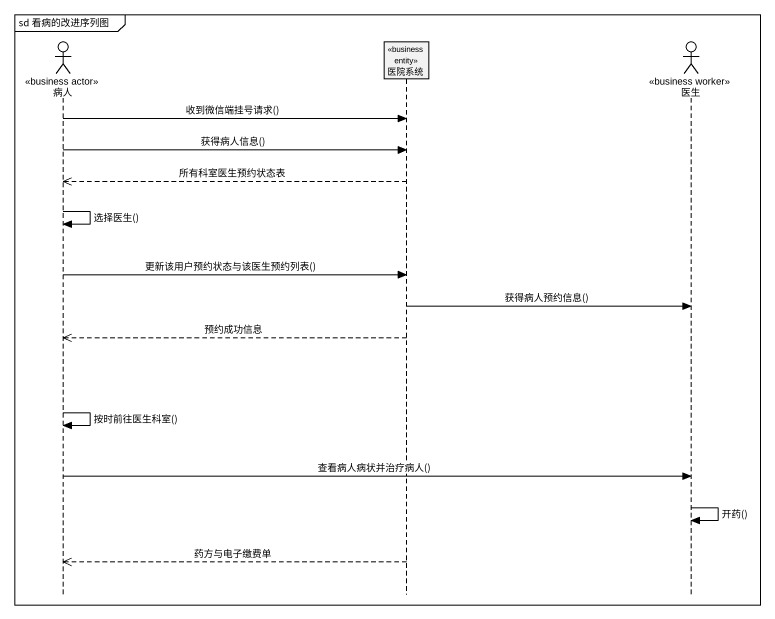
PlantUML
@startuml
mainframe sd 看病的改进序列图
hide footbox
actor 病人 <<business actor>>
participant 医院系统 <<business entity>>
actor 医生 <<business worker>>

病人 -> 医院系统 : 收到微信端挂号请求()
病人 -> 医院系统 : 获得病人信息()
医院系统 -->> 病人 : 所有科室医生预约状态表
病人 -> 病人 : 选择医生()
病人 -> 医院系统 : 更新该用户预约状态与该医生预约列表()
医院系统 -> 医生 : 获得病人预约信息()
医院系统 -->> 病人 : 预约成功信息
病人 -> 病人 : 按时前往医生科室()
病人 -> 医生 : 查看病人病状并治疗病人()
医生 -> 医生 : 开药()
医院系统 -->> 病人 : 药方与电子缴费单
@enduml
